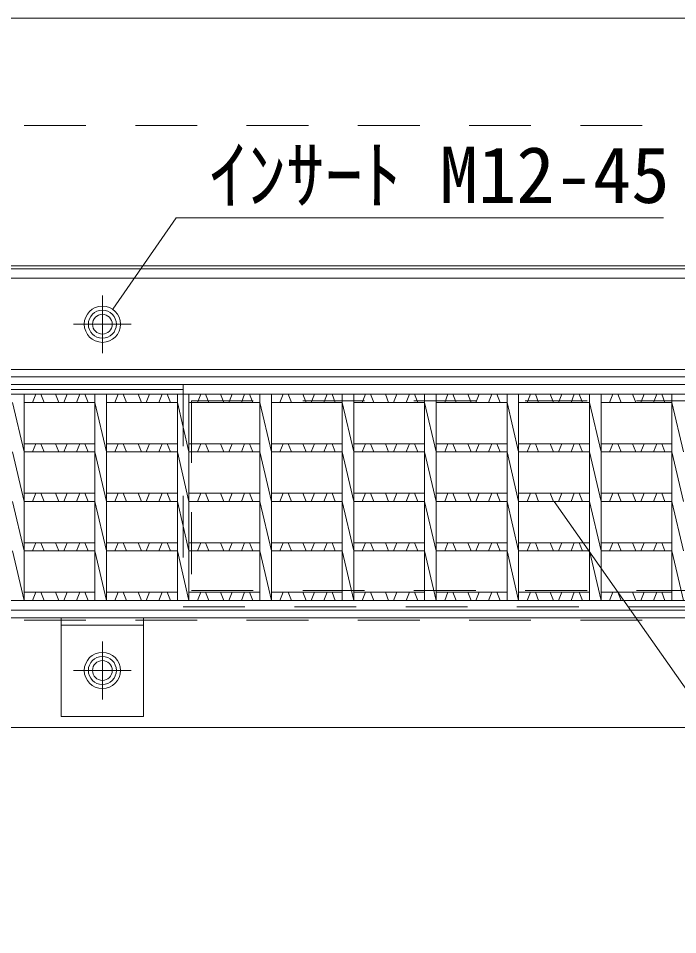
# Model space of a CAD drawing. Units: millimetres, scale not verified. Extents: x 58559 to 106559, y -58351 to -47326.
# Drawn here: x 71160 to 71560, y -50889 to -50333 of the extents above; entities that cross this region are included whole.
import ezdxf
from ezdxf.enums import TextEntityAlignment as Align

# ---------------------------------------------------------------- set-up
doc = ezdxf.new("R2010")
doc.units = ezdxf.units.MM
doc.header["$LTSCALE"] = 50
doc.linetypes.add('CHAIN', pattern=[18.5, 12, -1.5, 3.5, -1.5])
doc.linetypes.add('USER2', pattern=[1.35, 0.75, -0.6])
for name, color, linetype, lineweight in [('インサート', 92, 'USER2', 9), ('エンボス', 4, 'Continuous', 5), ('グレーチング', 7, 'Continuous', 9), ('受枠', 3, 'Continuous', 9), ('引出線', 4, 'Continuous', 13), ('本体', 2, 'Continuous', 13)]:
    doc.layers.add(name, color=color, linetype=linetype, lineweight=lineweight)
doc.styles.add('ＭＳ ゴシック', font='')
doc.styles.get('ＭＳ ゴシック').set_extended_font_data('MS Gothic')

# ---------------------------------------------------------------- blocks, each defined once
blk = doc.blocks.new('filled_arrow')
at = {"color": 0, "linetype": 'Continuous', "lineweight": -2}
blk.add_solid([(7.5, 1.25), (0, 0), (7.5, -1.25)], dxfattribs=at)

msp = doc.modelspace()

# ---------------------------------------------------------------- linework, layer by layer
at = {"layer": 'インサート', "linetype": 'CHAIN'}
for p, q in [((71211.25, -50536.36), (71211.25, -50501.36)), ((71228.75, -50518.86), (71193.75, -50518.86)), ((71211.25, -50746.36), (71211.25, -50711.36)), ((71228.75, -50728.86), (71193.75, -50728.86))]:
    msp.add_line(p, q, dxfattribs=at)
at = {"layer": 'インサート', "linetype": 'Continuous', "lineweight": 5}
for centre, radius in [((71211.25, -50518.86), 8.5), ((71211.25, -50518.86), 6), ((71211.25, -50728.86), 8.5), ((71211.25, -50728.86), 6)]:
    msp.add_circle(centre, radius, dxfattribs=at)
at = {"layer": 'エンボス'}
for p, q in [((71168.9, -50566.36), (71170.9, -50561.36)), ((71173.9, -50561.36), (71175.9, -50566.36)), ((71184.9, -50566.36), (71182.9, -50561.36)), ((71189.9, -50561.36), (71187.9, -50566.36)), ((71195.55, -50566.36), (71197.55, -50561.36)), ((71200.55, -50561.36), (71202.55, -50566.36)), ((71218.9, -50566.36), (71220.9, -50561.36)), ((71223.9, -50561.36), (71225.9, -50566.36)), ((71234.9, -50566.36), (71232.9, -50561.36)), ((71239.9, -50561.36), (71237.9, -50566.36)), ((71245.55, -50566.36), (71247.55, -50561.36)), ((71250.55, -50561.36), (71252.55, -50566.36)), ((71268.9, -50566.36), (71270.9, -50561.36)), ((71273.9, -50561.36), (71275.9, -50566.36)), ((71284.9, -50566.36), (71282.9, -50561.36)), ((71289.9, -50561.36), (71287.9, -50566.36)), ((71295.55, -50566.36), (71297.55, -50561.36)), ((71300.55, -50561.36), (71302.55, -50566.36)), ((71318.9, -50566.36), (71320.9, -50561.36)), ((71323.9, -50561.36), (71325.9, -50566.36)), ((71334.9, -50566.36), (71332.9, -50561.36)), ((71339.9, -50561.36), (71337.9, -50566.36)), ((71345.55, -50566.36), (71347.55, -50561.36)), ((71350.55, -50561.36), (71352.55, -50566.36)), ((71368.9, -50566.36), (71370.9, -50561.36)), ((71373.9, -50561.36), (71375.9, -50566.36)), ((71384.9, -50566.36), (71382.9, -50561.36)), ((71389.9, -50561.36), (71387.9, -50566.36)), ((71395.55, -50566.36), (71397.55, -50561.36)), ((71400.55, -50561.36), (71402.55, -50566.36)), ((71418.9, -50566.36), (71420.9, -50561.36)), ((71423.9, -50561.36), (71425.9, -50566.36)), ((71434.9, -50566.36), (71432.9, -50561.36)), ((71439.9, -50561.36), (71437.9, -50566.36)), ((71445.55, -50566.36), (71447.55, -50561.36)), ((71450.55, -50561.36), (71452.55, -50566.36)), ((71468.9, -50566.36), (71470.9, -50561.36)), ((71473.9, -50561.36), (71475.9, -50566.36)), ((71484.9, -50566.36), (71482.9, -50561.36)), ((71489.9, -50561.36), (71487.9, -50566.36)), ((71495.55, -50566.36), (71497.55, -50561.36)), ((71500.55, -50561.36), (71502.55, -50566.36)), ((71518.9, -50566.36), (71520.9, -50561.36)), ((71523.9, -50561.36), (71525.9, -50566.36)), ((71534.9, -50566.36), (71532.9, -50561.36)), ((71539.9, -50561.36), (71537.9, -50566.36)), ((71545.55, -50566.36), (71547.55, -50561.36)), ((71550.55, -50561.36), (71552.55, -50566.36)), ((71168.9, -50596.36), (71170.9, -50591.36)), ((71173.9, -50591.36), (71175.9, -50596.36)), ((71184.9, -50596.36), (71182.9, -50591.36)), ((71189.9, -50591.36), (71187.9, -50596.36)), ((71195.55, -50596.36), (71197.55, -50591.36)), ((71200.55, -50591.36), (71202.55, -50596.36)), ((71218.9, -50596.36), (71220.9, -50591.36)), ((71223.9, -50591.36), (71225.9, -50596.36)), ((71234.9, -50596.36), (71232.9, -50591.36)), ((71239.9, -50591.36), (71237.9, -50596.36)), ((71245.55, -50596.36), (71247.55, -50591.36)), ((71250.55, -50591.36), (71252.55, -50596.36)), ((71268.9, -50596.36), (71270.9, -50591.36)), ((71273.9, -50591.36), (71275.9, -50596.36)), ((71284.9, -50596.36), (71282.9, -50591.36)), ((71289.9, -50591.36), (71287.9, -50596.36)), ((71295.55, -50596.36), (71297.55, -50591.36)), ((71300.55, -50591.36), (71302.55, -50596.36)), ((71318.9, -50596.36), (71320.9, -50591.36)), ((71323.9, -50591.36), (71325.9, -50596.36)), ((71334.9, -50596.36), (71332.9, -50591.36)), ((71339.9, -50591.36), (71337.9, -50596.36)), ((71345.55, -50596.36), (71347.55, -50591.36)), ((71350.55, -50591.36), (71352.55, -50596.36)), ((71368.9, -50596.36), (71370.9, -50591.36)), ((71373.9, -50591.36), (71375.9, -50596.36)), ((71384.9, -50596.36), (71382.9, -50591.36)), ((71389.9, -50591.36), (71387.9, -50596.36)), ((71395.55, -50596.36), (71397.55, -50591.36)), ((71400.55, -50591.36), (71402.55, -50596.36)), ((71418.9, -50596.36), (71420.9, -50591.36)), ((71423.9, -50591.36), (71425.9, -50596.36)), ((71434.9, -50596.36), (71432.9, -50591.36)), ((71439.9, -50591.36), (71437.9, -50596.36)), ((71445.55, -50596.36), (71447.55, -50591.36)), ((71450.55, -50591.36), (71452.55, -50596.36)), ((71468.9, -50596.36), (71470.9, -50591.36)), ((71473.9, -50591.36), (71475.9, -50596.36)), ((71484.9, -50596.36), (71482.9, -50591.36)), ((71489.9, -50591.36), (71487.9, -50596.36)), ((71495.55, -50596.36), (71497.55, -50591.36)), ((71500.55, -50591.36), (71502.55, -50596.36)), ((71518.9, -50596.36), (71520.9, -50591.36)), ((71523.9, -50591.36), (71525.9, -50596.36)), ((71534.9, -50596.36), (71532.9, -50591.36)), ((71539.9, -50591.36), (71537.9, -50596.36)), ((71545.55, -50596.36), (71547.55, -50591.36)), ((71550.55, -50591.36), (71552.55, -50596.36)), ((71168.9, -50626.36), (71170.9, -50621.36)), ((71173.9, -50621.36), (71175.9, -50626.36)), ((71184.9, -50626.36), (71182.9, -50621.36)), ((71189.9, -50621.36), (71187.9, -50626.36)), ((71195.55, -50626.36), (71197.55, -50621.36)), ((71200.55, -50621.36), (71202.55, -50626.36)), ((71218.9, -50626.36), (71220.9, -50621.36)), ((71223.9, -50621.36), (71225.9, -50626.36)), ((71234.9, -50626.36), (71232.9, -50621.36)), ((71239.9, -50621.36), (71237.9, -50626.36)), ((71245.55, -50626.36), (71247.55, -50621.36)), ((71250.55, -50621.36), (71252.55, -50626.36)), ((71268.9, -50626.36), (71270.9, -50621.36)), ((71273.9, -50621.36), (71275.9, -50626.36)), ((71284.9, -50626.36), (71282.9, -50621.36)), ((71289.9, -50621.36), (71287.9, -50626.36)), ((71295.55, -50626.36), (71297.55, -50621.36)), ((71300.55, -50621.36), (71302.55, -50626.36)), ((71318.9, -50626.36), (71320.9, -50621.36)), ((71323.9, -50621.36), (71325.9, -50626.36)), ((71334.9, -50626.36), (71332.9, -50621.36)), ((71339.9, -50621.36), (71337.9, -50626.36)), ((71345.55, -50626.36), (71347.55, -50621.36)), ((71350.55, -50621.36), (71352.55, -50626.36)), ((71368.9, -50626.36), (71370.9, -50621.36)), ((71373.9, -50621.36), (71375.9, -50626.36)), ((71384.9, -50626.36), (71382.9, -50621.36)), ((71389.9, -50621.36), (71387.9, -50626.36)), ((71395.55, -50626.36), (71397.55, -50621.36)), ((71400.55, -50621.36), (71402.55, -50626.36)), ((71418.9, -50626.36), (71420.9, -50621.36)), ((71423.9, -50621.36), (71425.9, -50626.36)), ((71434.9, -50626.36), (71432.9, -50621.36)), ((71439.9, -50621.36), (71437.9, -50626.36)), ((71445.55, -50626.36), (71447.55, -50621.36)), ((71450.55, -50621.36), (71452.55, -50626.36)), ((71468.9, -50626.36), (71470.9, -50621.36)), ((71473.9, -50621.36), (71475.9, -50626.36)), ((71484.9, -50626.36), (71482.9, -50621.36)), ((71489.9, -50621.36), (71487.9, -50626.36)), ((71495.55, -50626.36), (71497.55, -50621.36)), ((71500.55, -50621.36), (71502.55, -50626.36)), ((71518.9, -50626.36), (71520.9, -50621.36)), ((71523.9, -50621.36), (71525.9, -50626.36)), ((71534.9, -50626.36), (71532.9, -50621.36)), ((71539.9, -50621.36), (71537.9, -50626.36)), ((71545.55, -50626.36), (71547.55, -50621.36)), ((71550.55, -50621.36), (71552.55, -50626.36)), ((71168.9, -50656.36), (71170.9, -50651.36)), ((71173.9, -50651.36), (71175.9, -50656.36)), ((71184.9, -50656.36), (71182.9, -50651.36)), ((71189.9, -50651.36), (71187.9, -50656.36)), ((71195.55, -50656.36), (71197.55, -50651.36)), ((71200.55, -50651.36), (71202.55, -50656.36)), ((71218.9, -50656.36), (71220.9, -50651.36)), ((71223.9, -50651.36), (71225.9, -50656.36)), ((71234.9, -50656.36), (71232.9, -50651.36)), ((71239.9, -50651.36), (71237.9, -50656.36)), ((71245.55, -50656.36), (71247.55, -50651.36)), ((71250.55, -50651.36), (71252.55, -50656.36)), ((71268.9, -50656.36), (71270.9, -50651.36)), ((71273.9, -50651.36), (71275.9, -50656.36)), ((71284.9, -50656.36), (71282.9, -50651.36)), ((71289.9, -50651.36), (71287.9, -50656.36)), ((71295.55, -50656.36), (71297.55, -50651.36)), ((71300.55, -50651.36), (71302.55, -50656.36)), ((71318.9, -50656.36), (71320.9, -50651.36)), ((71323.9, -50651.36), (71325.9, -50656.36)), ((71334.9, -50656.36), (71332.9, -50651.36)), ((71339.9, -50651.36), (71337.9, -50656.36)), ((71345.55, -50656.36), (71347.55, -50651.36)), ((71350.55, -50651.36), (71352.55, -50656.36)), ((71368.9, -50656.36), (71370.9, -50651.36)), ((71373.9, -50651.36), (71375.9, -50656.36)), ((71384.9, -50656.36), (71382.9, -50651.36)), ((71389.9, -50651.36), (71387.9, -50656.36)), ((71395.55, -50656.36), (71397.55, -50651.36)), ((71400.55, -50651.36), (71402.55, -50656.36)), ((71418.9, -50656.36), (71420.9, -50651.36)), ((71423.9, -50651.36), (71425.9, -50656.36)), ((71434.9, -50656.36), (71432.9, -50651.36)), ((71439.9, -50651.36), (71437.9, -50656.36)), ((71445.55, -50656.36), (71447.55, -50651.36)), ((71450.55, -50651.36), (71452.55, -50656.36)), ((71468.9, -50656.36), (71470.9, -50651.36)), ((71473.9, -50651.36), (71475.9, -50656.36)), ((71484.9, -50656.36), (71482.9, -50651.36)), ((71489.9, -50651.36), (71487.9, -50656.36)), ((71495.55, -50656.36), (71497.55, -50651.36)), ((71500.55, -50651.36), (71502.55, -50656.36)), ((71518.9, -50656.36), (71520.9, -50651.36)), ((71523.9, -50651.36), (71525.9, -50656.36)), ((71534.9, -50656.36), (71532.9, -50651.36)), ((71539.9, -50651.36), (71537.9, -50656.36)), ((71545.55, -50656.36), (71547.55, -50651.36)), ((71550.55, -50651.36), (71552.55, -50656.36)), ((71168.9, -50686.36), (71170.9, -50681.36)), ((71173.9, -50681.36), (71175.9, -50686.36)), ((71184.9, -50686.36), (71182.9, -50681.36)), ((71189.9, -50681.36), (71187.9, -50686.36)), ((71195.55, -50686.36), (71197.55, -50681.36)), ((71200.55, -50681.36), (71202.55, -50686.36)), ((71218.9, -50686.36), (71220.9, -50681.36)), ((71223.9, -50681.36), (71225.9, -50686.36)), ((71234.9, -50686.36), (71232.9, -50681.36)), ((71239.9, -50681.36), (71237.9, -50686.36)), ((71245.55, -50686.36), (71247.55, -50681.36)), ((71250.55, -50681.36), (71252.55, -50686.36)), ((71268.9, -50686.36), (71270.9, -50681.36)), ((71273.9, -50681.36), (71275.9, -50686.36)), ((71284.9, -50686.36), (71282.9, -50681.36)), ((71289.9, -50681.36), (71287.9, -50686.36)), ((71295.55, -50686.36), (71297.55, -50681.36)), ((71300.55, -50681.36), (71302.55, -50686.36)), ((71318.9, -50686.36), (71320.9, -50681.36)), ((71323.9, -50681.36), (71325.9, -50686.36)), ((71334.9, -50686.36), (71332.9, -50681.36)), ((71339.9, -50681.36), (71337.9, -50686.36)), ((71345.55, -50686.36), (71347.55, -50681.36)), ((71350.55, -50681.36), (71352.55, -50686.36)), ((71368.9, -50686.36), (71370.9, -50681.36)), ((71373.9, -50681.36), (71375.9, -50686.36)), ((71384.9, -50686.36), (71382.9, -50681.36)), ((71389.9, -50681.36), (71387.9, -50686.36)), ((71395.55, -50686.36), (71397.55, -50681.36)), ((71400.55, -50681.36), (71402.55, -50686.36)), ((71418.9, -50686.36), (71420.9, -50681.36)), ((71423.9, -50681.36), (71425.9, -50686.36)), ((71434.9, -50686.36), (71432.9, -50681.36)), ((71439.9, -50681.36), (71437.9, -50686.36)), ((71445.55, -50686.36), (71447.55, -50681.36)), ((71450.55, -50681.36), (71452.55, -50686.36)), ((71468.9, -50686.36), (71470.9, -50681.36)), ((71473.9, -50681.36), (71475.9, -50686.36)), ((71484.9, -50686.36), (71482.9, -50681.36)), ((71489.9, -50681.36), (71487.9, -50686.36)), ((71495.55, -50686.36), (71497.55, -50681.36)), ((71500.55, -50681.36), (71502.55, -50686.36)), ((71518.9, -50686.36), (71520.9, -50681.36)), ((71523.9, -50681.36), (71525.9, -50686.36)), ((71534.9, -50686.36), (71532.9, -50681.36)), ((71539.9, -50681.36), (71537.9, -50686.36)), ((71545.55, -50686.36), (71547.55, -50681.36)), ((71550.55, -50681.36), (71552.55, -50686.36))]:
    msp.add_line(p, q, dxfattribs=at)
at = {"layer": 'グレーチング'}
for p, q in [((71950.25, -50561.36), (70970.25, -50561.36)), ((71163.75, -50561.36), (71163.75, -50686.36)), ((71206.75, -50561.36), (71206.75, -50686.36)), ((71213.75, -50561.36), (71213.75, -50686.36)), ((71256.75, -50561.36), (71256.75, -50686.36)), ((71263.75, -50561.36), (71263.75, -50686.36)), ((71306.75, -50561.36), (71306.75, -50686.36)), ((71313.75, -50561.36), (71313.75, -50686.36)), ((71356.75, -50561.36), (71356.75, -50686.36)), ((71363.75, -50561.36), (71363.75, -50686.36)), ((71406.75, -50561.36), (71406.75, -50686.36)), ((71413.75, -50561.36), (71413.75, -50686.36)), ((71456.75, -50561.36), (71456.75, -50686.36)), ((71463.75, -50561.36), (71463.75, -50686.36)), ((71506.75, -50561.36), (71506.75, -50686.36)), ((71513.75, -50561.36), (71513.75, -50686.36)), ((71556.75, -50561.36), (71556.75, -50686.36)), ((71156.75, -50566.36), (71163.75, -50596.36)), ((71206.75, -50566.36), (71163.75, -50566.36)), ((71206.75, -50566.36), (71213.75, -50596.36)), ((71256.75, -50566.36), (71213.75, -50566.36)), ((71256.75, -50566.36), (71263.75, -50596.36)), ((71306.75, -50566.36), (71263.75, -50566.36)), ((71306.75, -50566.36), (71313.75, -50596.36)), ((71356.75, -50566.36), (71313.75, -50566.36)), ((71356.75, -50566.36), (71363.75, -50596.36)), ((71406.75, -50566.36), (71363.75, -50566.36)), ((71406.75, -50566.36), (71413.75, -50596.36)), ((71456.75, -50566.36), (71413.75, -50566.36)), ((71456.75, -50566.36), (71463.75, -50596.36)), ((71506.75, -50566.36), (71463.75, -50566.36)), ((71506.75, -50566.36), (71513.75, -50596.36)), ((71556.75, -50566.36), (71513.75, -50566.36)), ((71556.75, -50566.36), (71563.75, -50596.36)), ((71206.75, -50591.36), (71163.75, -50591.36)), ((71256.75, -50591.36), (71213.75, -50591.36)), ((71306.75, -50591.36), (71263.75, -50591.36)), ((71356.75, -50591.36), (71313.75, -50591.36)), ((71406.75, -50591.36), (71363.75, -50591.36)), ((71456.75, -50591.36), (71413.75, -50591.36)), ((71506.75, -50591.36), (71463.75, -50591.36)), ((71556.75, -50591.36), (71513.75, -50591.36)), ((71156.75, -50596.36), (71163.75, -50626.36)), ((71206.75, -50596.36), (71163.75, -50596.36)), ((71206.75, -50596.36), (71213.75, -50626.36)), ((71256.75, -50596.36), (71213.75, -50596.36)), ((71256.75, -50596.36), (71263.75, -50626.36)), ((71306.75, -50596.36), (71263.75, -50596.36)), ((71306.75, -50596.36), (71313.75, -50626.36)), ((71356.75, -50596.36), (71313.75, -50596.36)), ((71356.75, -50596.36), (71363.75, -50626.36)), ((71406.75, -50596.36), (71363.75, -50596.36)), ((71406.75, -50596.36), (71413.75, -50626.36)), ((71456.75, -50596.36), (71413.75, -50596.36)), ((71456.75, -50596.36), (71463.75, -50626.36)), ((71506.75, -50596.36), (71463.75, -50596.36)), ((71506.75, -50596.36), (71513.75, -50626.36)), ((71556.75, -50596.36), (71513.75, -50596.36)), ((71556.75, -50596.36), (71563.75, -50626.36)), ((71206.75, -50621.36), (71163.75, -50621.36)), ((71256.75, -50621.36), (71213.75, -50621.36)), ((71306.75, -50621.36), (71263.75, -50621.36)), ((71356.75, -50621.36), (71313.75, -50621.36)), ((71406.75, -50621.36), (71363.75, -50621.36)), ((71456.75, -50621.36), (71413.75, -50621.36)), ((71506.75, -50621.36), (71463.75, -50621.36)), ((71556.75, -50621.36), (71513.75, -50621.36)), ((71156.75, -50626.36), (71163.75, -50656.36)), ((71206.75, -50626.36), (71163.75, -50626.36)), ((71206.75, -50626.36), (71213.75, -50656.36)), ((71256.75, -50626.36), (71213.75, -50626.36)), ((71256.75, -50626.36), (71263.75, -50656.36)), ((71306.75, -50626.36), (71263.75, -50626.36)), ((71306.75, -50626.36), (71313.75, -50656.36)), ((71356.75, -50626.36), (71313.75, -50626.36)), ((71356.75, -50626.36), (71363.75, -50656.36)), ((71406.75, -50626.36), (71363.75, -50626.36)), ((71406.75, -50626.36), (71413.75, -50656.36)), ((71456.75, -50626.36), (71413.75, -50626.36)), ((71456.75, -50626.36), (71463.75, -50656.36)), ((71506.75, -50626.36), (71463.75, -50626.36)), ((71506.75, -50626.36), (71513.75, -50656.36)), ((71556.75, -50626.36), (71513.75, -50626.36)), ((71556.75, -50626.36), (71563.75, -50656.36)), ((71206.75, -50651.36), (71163.75, -50651.36)), ((71256.75, -50651.36), (71213.75, -50651.36)), ((71306.75, -50651.36), (71263.75, -50651.36)), ((71356.75, -50651.36), (71313.75, -50651.36)), ((71406.75, -50651.36), (71363.75, -50651.36)), ((71456.75, -50651.36), (71413.75, -50651.36)), ((71506.75, -50651.36), (71463.75, -50651.36)), ((71556.75, -50651.36), (71513.75, -50651.36)), ((71156.75, -50656.36), (71163.75, -50686.36)), ((71206.75, -50656.36), (71163.75, -50656.36)), ((71206.75, -50656.36), (71213.75, -50686.36)), ((71256.75, -50656.36), (71213.75, -50656.36)), ((71256.75, -50656.36), (71263.75, -50686.36)), ((71306.75, -50656.36), (71263.75, -50656.36)), ((71306.75, -50656.36), (71313.75, -50686.36)), ((71356.75, -50656.36), (71313.75, -50656.36)), ((71356.75, -50656.36), (71363.75, -50686.36)), ((71406.75, -50656.36), (71363.75, -50656.36)), ((71406.75, -50656.36), (71413.75, -50686.36)), ((71456.75, -50656.36), (71413.75, -50656.36)), ((71456.75, -50656.36), (71463.75, -50686.36)), ((71506.75, -50656.36), (71463.75, -50656.36)), ((71506.75, -50656.36), (71513.75, -50686.36)), ((71556.75, -50656.36), (71513.75, -50656.36)), ((71556.75, -50656.36), (71563.75, -50686.36)), ((71206.75, -50681.36), (71163.75, -50681.36)), ((71256.75, -50681.36), (71213.75, -50681.36)), ((71306.75, -50681.36), (71263.75, -50681.36)), ((71356.75, -50681.36), (71313.75, -50681.36)), ((71406.75, -50681.36), (71363.75, -50681.36)), ((71456.75, -50681.36), (71413.75, -50681.36)), ((71506.75, -50681.36), (71463.75, -50681.36)), ((71556.75, -50681.36), (71513.75, -50681.36)), ((71950.25, -50686.36), (70970.25, -50686.36))]:
    msp.add_line(p, q, dxfattribs=at)
at = {"layer": '受枠'}
for p, q in [((71959.25, -50490.86), (70961.25, -50490.86)), ((71959.25, -50546.36), (70961.25, -50546.36)), ((71959.25, -50550.86), (70961.25, -50550.86)), ((70961.25, -50555.36), (71959.25, -50555.36)), ((70961.25, -50692.36), (71959.25, -50692.36)), ((70961.25, -50696.86), (71959.25, -50696.86)), ((71186.25, -50756.86), (71186.25, -50696.86)), ((71236.25, -50756.86), (71236.25, -50696.86)), ((71236.25, -50701.36), (71186.25, -50701.36)), ((71236.25, -50756.86), (71186.25, -50756.86))]:
    msp.add_line(p, q, dxfattribs=at)
for centre in [(71211.25, -50518.86), (71211.25, -50728.86)]:
    msp.add_circle(centre, 11, dxfattribs=at)
at = {"layer": '引出線'}
for points in [[(71217.52, -50509.83), (71256.06, -50454.36), (71551.63, -50454.36)], [(71485.25, -50626.36), (71670.14, -50889.08), (72246.22, -50889.08)]]:
    msp.add_lwpolyline(points, dxfattribs=at)
at = {"layer": '本体'}
for p, q in [((70961.25, -50333.36), (71959.25, -50333.36)), ((70961.25, -50763.36), (71959.25, -50763.36))]:
    msp.add_line(p, q, dxfattribs=at)
at = {"layer": '本体', "linetype": 'USER2', "lineweight": 15}
for p, q in [((70961.25, -50398.36), (71959.25, -50398.36)), ((70961.25, -50698.36), (71959.25, -50698.36))]:
    msp.add_line(p, q, dxfattribs=at)
at = {"layer": '本体', "lineweight": 9}
for p, q in [((70961.25, -50483.36), (71959.25, -50483.36)), ((70961.25, -50558.36), (71260.25, -50558.36))]:
    msp.add_line(p, q, dxfattribs=at)
at = {"layer": '本体', "lineweight": 5}
for p, q in [((70961.25, -50485.36), (71959.25, -50485.36)), ((70961.25, -50555.36), (71959.25, -50555.36))]:
    msp.add_line(p, q, dxfattribs=at)
at = {"layer": '本体', "linetype": 'USER2', "lineweight": 9}
for p, q in [((71260.25, -50555.36), (71260.25, -50690.36)), ((71265.25, -50565.36), (71265.25, -50680.36)), ((71265.25, -50565.36), (71655.25, -50565.36)), ((71265.25, -50680.36), (71655.25, -50680.36)), ((71260.25, -50690.36), (71660.25, -50690.36))]:
    msp.add_line(p, q, dxfattribs=at)

# ---------------------------------------------------------------- block references
at = {"layer": '引出線', "xscale": 0.16, "yscale": 0.16}
for p, rotation in [((71217.52, -50509.83), 55.2), ((71485.25, -50626.36), 305.1)]:
    msp.add_blockref('filled_arrow', p, dxfattribs=dict(at, rotation=rotation))

# ---------------------------------------------------------------- texts
at = {"layer": '引出線', "style": 'ＭＳ ゴシック'}
msp.add_text('ｲﾝｻｰﾄ M12-45', height=34.18, dxfattribs=at).set_placement((71276.06, -50411.16), align=Align.TOP_LEFT)

doc.saveas('drawing.dxf')
